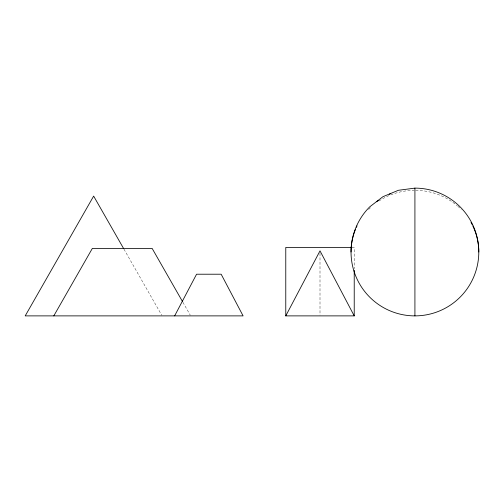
<?xml version="1.0" encoding="UTF-8"?>
<svg xmlns="http://www.w3.org/2000/svg" width="504" height="504" viewBox="0 0 504 504"><rect width="100%" height="100%" fill="white"/><g stroke="black" fill="none" stroke-linecap="round" stroke-linejoin="round"><path stroke-width="0.38" stroke-dasharray="2.52 1.89" d="M351.861 247.433L354.224 247.433L354.224 268.676M182.895 302.255L190.298 315.202M123.984 249.184L161.708 315.202M320.002 253.21L320.002 315.101M368.644 209.456A63.882 61.709 0 0 1 370.875 207.302M378.945 201.008A63.882 61.709 0 0 1 414.162 190.298M415.668 190.298A63.882 61.709 0 0 1 457.204 205.745M457.796 206.256A63.882 61.709 0 0 1 461.191 209.456"/><path stroke-width="0.76" d="M174.649 315.882L196.573 274.214L221.162 274.214L243.092 315.882L25.2 315.882L93.65 196.1L123.593 248.504M285.774 315.882L320.002 250.86L354.224 315.882L285.774 315.882L285.774 247.433L351.861 247.433M53.789 315.882L92.339 248.422L152.139 248.422L182.511 301.575M376.362 201.751L378.403 200.573M389.315 194.273L390.682 193.486M414.918 188.118L398.381 190.292L382.977 196.673L369.747 206.829A63.882 63.882 0 0 0 382.977 307.327A63.882 63.882 0 0 0 476.62 268.531A63.882 63.882 0 0 0 414.918 188.118L414.918 315.882M354.224 270.251L354.224 315.882M351.036 252A63.882 61.709 0 0 1 355.446 229.465M356.366 227.317A63.882 61.709 0 0 1 357.027 225.912M471.013 222.478A63.882 61.709 0 0 1 472.116 224.519M472.809 225.912A63.882 61.709 0 0 1 476.412 235.292M476.62 236.029A63.882 61.709 0 0 1 478.8 252"/></g></svg>
